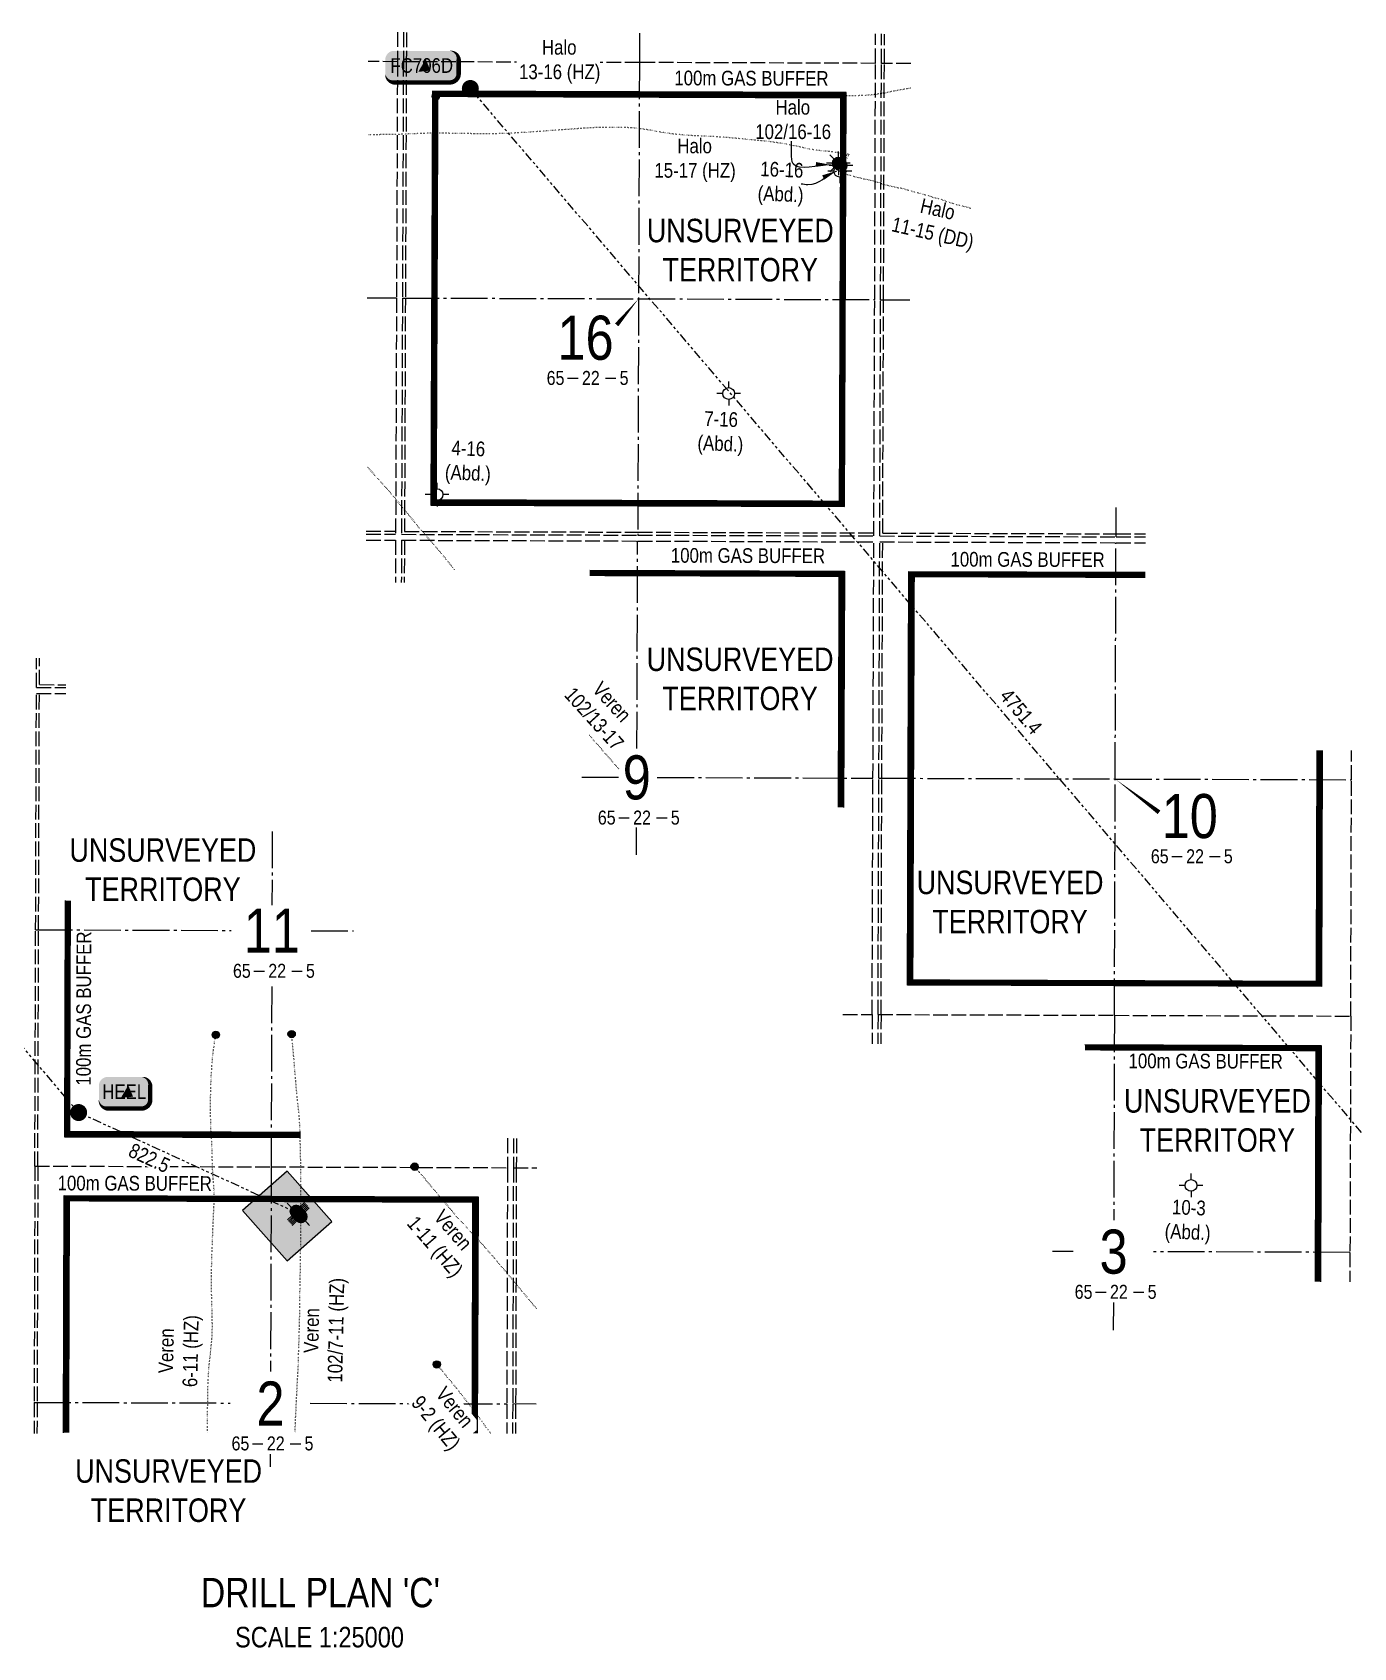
# Model space of a CAD drawing. Extents: x 481150 to 519818, y 6045091 to 6055068.
# Drawn here: x 508346 to 512843, y 6049076 to 6054574 of the extents above; entities that cross this region are included whole.
import ezdxf
from ezdxf.enums import TextEntityAlignment as Align

# ---------------------------------------------------------------- set-up
doc = ezdxf.new("R2010")
doc.units = 0
doc.header["$LTSCALE"] = 5
doc.header["$PDSIZE"] = 0.5
for name, pattern in [('foc-DOT', [1, 0.2, -0.8]), ('foc-DRILLPATH', [14.75, 6, -1.75, 1.75, -1.75, 1.75, -1.75]), ('foc-QUARTERLINE', [33, 25, -3, 2, -3]), ('foc-UNSURVEYED', [12.5, 10, -2.5])]:
    doc.linetypes.add(name, pattern=pattern)
for name, color, linetype in [('10', 1, 'Continuous'), ('9', 3, 'Continuous'), ('ABADATA-DRILL', 8, 'foc-DOT'), ('ABADATA-DRILL-T', 8, 'Continuous'), ('AS-DRILL-T', 8, 'Continuous'), ('AS-TARGET-GAS', 182, 'Continuous'), ('AS-TARGET-GAS-H', 181, 'Continuous'), ('C-WS-S', 8, 'Continuous'), ('DETAIL-T', 7, 'Continuous'), ('DRILL-T', 8, 'Continuous'), ('F-WS-S', 8, 'Continuous'), ('L-BD', 7, 'Continuous'), ('L-MON', 1, 'Continuous'), ('L-QSEC', 8, 'foc-QUARTERLINE'), ('L-SECLBL', 7, 'Continuous'), ('L-UNS-T', 3, 'Continuous'), ('L-USEC', 7, 'foc-UNSURVEYED'), ('P-PDRILLPATH', 12, 'foc-DRILLPATH'), ('P-PROPOSED', 10, 'Continuous'), ('P-PROPOSED-H', 21, 'Continuous')]:
    doc.layers.add(name, color=color, linetype=linetype)
doc.styles.add('80', font='ARIALN.TTF', dxfattribs={"height": 10})
doc.styles.add('80CG', font='ARIALN.TTF', dxfattribs={"height": 10})
doc.styles.add('80L', font='ARIALN.TTF', dxfattribs={"height": 10})
doc.styles.add('SIMPLEX', font='ARIALN.TTF')
doc.dimstyles.new('Compass 5 000', dxfattribs={"dimscale": 5, "dimtxt": 9, "dimasz": 2, "dimexe": 0.2, "dimexo": 0.0625, "dimgap": 0.5, "dimtad": 0, "dimtih": 1, "dimtoh": 1, "dimzin": 0, "dimdsep": 46, "dimtxsty": '80CG', "dimcen": 0.1, "dimse1": 1, "dimse2": 1, "dimclrd": 256, "dimclrt": 256, "dimaunit": 1, "dimadec": 4, "dimazin": 0, "dimtfac": 0.06, "dimtofl": 0, "dimtmove": 0, "dimatfit": 1, "dimfxl": 0.2, "dimtolj": 1, "dimtzin": 0, "dimlwd": -1, "dimarcsym": 0})

# ---------------------------------------------------------------- blocks, each defined once
blk = doc.blocks.new('L-SECLBL')
at = {"layer": '9', "color": 7}
for p, q in [((-5.1, -27.8), (-12.3, -27.8)), ((20.7, -27.8), (13.5, -27.8))]:
    blk.add_line(p, q, dxfattribs=at)
at = {"layer": '10', "color": 2, "style": 'SIMPLEX'}
blk.add_attdef('SEC', text='', height=30, dxfattribs=at).set_placement((0, 0), align=Align.MIDDLE)
at = {"layer": '10', "color": 5, "style": '80L'}
blk.add_attdef('TWP', text='', height=9.5, dxfattribs=at).set_placement((-14.4, -27.4), align=Align.MIDDLE_RIGHT)
blk.add_attdef('RGE', text='', height=9.5, dxfattribs=at).set_placement((3.6, -27.4), align=Align.MIDDLE_CENTER)
blk.add_attdef('MER', text='', height=9.5, dxfattribs=at).set_placement((23.2, -27.4), align=Align.MIDDLE_LEFT)
blk = doc.blocks.new('BH-Existing')
at = {"layer": 'AS-DRILL-T'}
h = blk.add_hatch(color=256, dxfattribs=at)
h.dxf.hatch_style = 1
edge = h.paths.add_edge_path()
edge.add_arc((0, 0), 0.5, 0, 360)
blk.add_circle((0, 0), 0.5, dxfattribs=at)
blk = doc.blocks.new('GABD')
for p, q in [((-0.81, 0), (-1.62, 0)), ((0, 0.81), (0, 1.62)), ((1.62, 0), (0.81, 0)), ((0, -0.81), (0, -1.62))]:
    blk.add_line(p, q)
blk.add_circle((0, 0), 0.8)
blk = doc.blocks.new('GAS')
h = blk.add_hatch(color=255)
h.dxf.hatch_style = 1
edge = h.paths.add_edge_path()
edge.add_arc((0, 0), 0.9, 0, 360)
for p, q in [((-0.81, 0), (-1.62, 0)), ((-0.57, 0.57), (-1.14, 1.14)), ((0, 0.81), (0, 1.62)), ((0.57, 0.57), (1.14, 1.14)), ((1.62, 0), (0.81, 0)), ((-0.57, -0.57), (-1.14, -1.14)), ((0, -0.81), (0, -1.62)), ((1.14, -1.14), (0.57, -0.57))]:
    blk.add_line(p, q)
blk.add_circle((0, 0), 0.8)
blk = doc.blocks.new('WC')
at = {"layer": 'L-MON'}
h = blk.add_hatch(color=255, dxfattribs=at)
h.dxf.hatch_style = 1
edge = h.paths.add_edge_path()
edge.add_arc((0, 0), 0.9, 0, 360)
at = {"layer": 'L-MON', "color": 240, "flags": 128}
for points in [[(-0.62, 0.5), (-1.23, 1.12)], [(0.52, 0.61), (1.13, 1.21)], [(-1.18, -1.18), (-0.56, -0.57)], [(1.16, -1.18), (0.56, -0.57)]]:
    blk.add_lwpolyline(points, dxfattribs=at)
at = {"layer": 'L-MON', "color": 240}
for radius in [0.8, 0.373]:
    blk.add_circle((0, 0), radius, dxfattribs=at)
blk = doc.blocks.new('*U376')
h = blk.add_hatch(color=254)
edge = h.paths.add_edge_path()
edge.add_line((-19, -11.5), (19, -11.5))
edge.add_arc((19, -5.5), 6, 270, 360)
edge.add_line((25, -5.5), (25, 4))
edge.add_arc((19, 4), 6, 0, 90)
edge.add_line((19, 10), (-19, 10))
edge.add_arc((-19, 4), 6, 90, 180)
edge.add_line((-25, 4), (-25, -5.5))
edge.add_arc((-19, -5.5), 6, 180, 270)
at = {"color": 1, "flags": 128}
blk.add_lwpolyline([(-19, -11.5, 3, 3, 0), (19, -11.5, 3, 3, 0.414214), (25, -5.5, 3, 3, 0), (25, 4, 3, 0, 0.414214), (19, 10, 0, 0, 0), (-19, 10, 0, 0, 0.414214), (-25, 4, 0, 0, 0), (-25, -5.5, 0, 3, 0.414214)], format="xyseb", close=True, dxfattribs=at)
blk.add_lwpolyline([(5.8, -3.4, 0, 10, 0), (0, 0, 5, 5, 0)], format="xyseb", dxfattribs=at)
at = {"color": 1, "style": '80'}
blk.add_attdef('ENTER_TEXT_001', (-36, -5), '', height=10, dxfattribs=at)
blk = doc.blocks.new('*U377')
h = blk.add_hatch(color=254)
edge = h.paths.add_edge_path()
edge.add_line((-11.5, -11.5), (11.5, -11.5))
edge.add_arc((11.5, -5.5), 6, 270, 360)
edge.add_line((17.5, -5.5), (17.5, 4))
edge.add_arc((11.5, 4), 6, 0, 90)
edge.add_line((11.5, 10), (-11.5, 10))
edge.add_arc((-11.5, 4), 6, 90, 180)
edge.add_line((-17.5, 4), (-17.5, -5.5))
edge.add_arc((-11.5, -5.5), 6, 180, 270)
at = {"color": 1, "flags": 128}
blk.add_lwpolyline([(-11.5, -11.5, 3, 3, 0), (11.5, -11.5, 3, 3, 0.414214), (17.5, -5.5, 3, 3, 0), (17.5, 4, 3, 0, 0.414214), (11.5, 10, 0, 0, 0), (-11.5, 10, 0, 0, 0.414214), (-17.5, 4, 0, 0, 0), (-17.5, -5.5, 0, 3, 0.414214)], format="xyseb", close=True, dxfattribs=at)
blk.add_lwpolyline([(5.8, -3.4, 0, 10, 0), (0, 0, 5, 5, 0)], format="xyseb", dxfattribs=at)
at = {"color": 1, "style": '80'}
blk.add_attdef('ENTER_TEXT_001', (-36, -5), '', height=10, dxfattribs=at)
blk = doc.blocks.new('plbh')
at = {"layer": 'L-MON'}
h = blk.add_hatch(color=255, dxfattribs=at)
h.dxf.hatch_style = 1
edge = h.paths.add_edge_path()
edge.add_arc((0, 0), 1.16, 0, 360)
h = blk.add_hatch(color=256, dxfattribs=at)
h.dxf.hatch_style = 1
h.paths.add_polyline_path([(-0.96, 0, 1), (0.96, 0, 1)])
h.paths.add_polyline_path([(0.91, 0, -1), (-0.91, 0, -1)], flags=16)
h.paths.add_polyline_path([(0.45, 0, -1), (-0.45, 0, -1)], flags=0)
h = blk.add_hatch(color=256, dxfattribs=at)
h.dxf.hatch_style = 1
h.paths.add_polyline_path([(-0.45, 0, 1), (0.45, 0, 1)])
h.paths.add_polyline_path([(0.4, 0, -1), (-0.4, 0, -1)], flags=16)
at = {"layer": 'L-MON', "color": 240}
for radius in [0.96, 0.91, 0.45, 0.4]:
    blk.add_circle((0, 0), radius, dxfattribs=at)

msp = doc.modelspace()

# ---------------------------------------------------------------- hatches: boundary and pattern name
at = {"layer": 'P-PROPOSED-H'}
h = msp.add_hatch(color=256, dxfattribs=at)
h.dxf.hatch_style = 1
h.paths.add_polyline_path([(509213.609, 6050391.775), (509365.698, 6050526.179), (509213.961, 6050697.881), (509061.872, 6050563.478)])

# ---------------------------------------------------------------- linework, layer by layer
at = {"layer": 'ABADATA-DRILL', "flags": 128}
for points in [[(511335.793, 6054383.45), (511319.992, 6054380.733), (511302.612, 6054377.853), (511285.121, 6054374.634), (511267.248, 6054370.936), (511248.975, 6054367.31), (511230.344, 6054364.175), (511211.395, 6054361.591), (511192.308, 6054359.647), (511173.334, 6054358.403), (511154.121, 6054357.66), (511141.33, 6054357.314), (511120.369, 6054357.118), (511111.589, 6054357.198), (511092.41, 6054357.385), (511073.06, 6054357.432), (511053.98, 6054357.319), (511034.569, 6054357.096), (511015.278, 6054356.883), (510995.927, 6054356.571), (510976.535, 6054356.068), (510957.273, 6054355.385), (510937.9, 6054354.672), (510918.578, 6054354.09), (510899.246, 6054353.637), (510880.055, 6054353.204), (510860.714, 6054352.921), (510841.393, 6054352.778), (510822.052, 6054352.626), (510802.643, 6054352.663), (510783.253, 6054352.881), (510763.774, 6054353.239), (510744.307, 6054353.906), (510724.829, 6054354.664), (510705.362, 6054355.362), (510685.884, 6054356.01), (510666.436, 6054356.577), (510646.957, 6054356.955), (510627.487, 6054357.083), (510607.997, 6054357.071), (510588.497, 6054356.969), (510568.996, 6054356.876), (510549.456, 6054356.784), (510530.086, 6054356.782), (510510.637, 6054357.099), (510491.278, 6054357.487), (510471.819, 6054357.795), (510452.4, 6054358.152), (510432.911, 6054358.46), (510413.502, 6054358.638), (510394.022, 6054358.715), (510374.522, 6054358.663), (510355.021, 6054358.491), (510335.521, 6054358.509), (510316.062, 6054358.737), (510296.632, 6054358.864), (510277.272, 6054358.922), (510258.062, 6054358.979), (510238.782, 6054358.966), (510219.512, 6054358.963), (510200.202, 6054358.91), (510180.851, 6054358.677), (510161.56, 6054358.374), (510142.219, 6054358.172), (510122.879, 6054358.139), (510103.529, 6054358.176), (510084.039, 6054358.234), (510064.7, 6054358.441), (510045.35, 6054358.629), (510026.161, 6054358.696), (510006.902, 6054358.973), (509987.443, 6054359.4), (509967.954, 6054359.758), (509948.555, 6054360.086), (509929.077, 6054360.544), (509909.648, 6054361.051), (509890.16, 6054361.429), (509870.83, 6054361.656), (509851.61, 6054361.693), (509832.21, 6054361.601), (509812.819, 6054361.178), (509793.495, 6054360.305), (509774.371, 6054359.162), (509755.097, 6054357.909), (509745.865, 6054357.261), (509719.948, 6054355.331)], [(511087.604, 6054117.907), (511087.604, 6054117.907), (511087.584, 6054117.827), (511087.564, 6054117.757), (511087.424, 6054117.768), (511087.414, 6054117.778), (511087.295, 6054117.998), (511087.167, 6054118.559), (511087.12, 6054119.419), (511087.134, 6054120.639), (511087.3, 6054122.138), (511087.422, 6054122.748), (511087.686, 6054123.767), (511088.342, 6054125.524), (511089.288, 6054127.271), (511090.454, 6054128.897), (511091.669, 6054130.282), (511092.813, 6054131.298), (511093.985, 6054131.924), (511095.317, 6054132.379), (511096.649, 6054132.874), (511097.76, 6054133.38), (511099.133, 6054134.135), (511100.536, 6054134.9), (511101.919, 6054135.645), (511103.352, 6054136.47), (511104.805, 6054137.305), (511106.268, 6054138.13), (511107.741, 6054138.984), (511109.184, 6054139.839), (511110.647, 6054140.724), (511112.12, 6054141.608), (511113.574, 6054142.523), (511114.355, 6054143.02), (511116.039, 6054144.084), (511116.43, 6054144.323), (511118.054, 6054145.407), (511119.619, 6054146.641), (511120.843, 6054147.947), (511121.748, 6054149.184), (511122.512, 6054150.341), (511122.886, 6054151.349), (511122.828, 6054152.08), (511122.71, 6054152.64), (511122.902, 6054153.139), (511123.284, 6054153.548), (511123.615, 6054153.937), (511123.896, 6054154.286), (511124.107, 6054154.555), (511124.248, 6054154.785), (511124.349, 6054155.024), (511124.4, 6054155.294), (511124.431, 6054155.584), (511124.462, 6054155.804), (511124.432, 6054155.984), (511124.353, 6054156.154), (511124.454, 6054156.454), (511124.615, 6054156.593), (511124.725, 6054156.703), (511124.815, 6054156.792), (511124.886, 6054156.842), (511124.976, 6054156.842), (511125.136, 6054156.841), (511125.316, 6054156.891), (511125.466, 6054157.01), (511125.577, 6054157.17), (511125.687, 6054157.329), (511125.788, 6054157.459), (511125.848, 6054157.539), (511125.859, 6054157.659), (511125.819, 6054157.749), (511125.799, 6054157.859), (511125.79, 6054158.009), (511125.81, 6054158.119), (511125.861, 6054158.229), (511125.891, 6054158.449), (511125.873, 6054158.759), (511125.853, 6054158.959), (511125.943, 6054158.838), (511126.092, 6054158.578), (511126.251, 6054158.397), (511126.421, 6054158.197), (511126.59, 6054157.976), (511126.789, 6054157.815), (511126.979, 6054157.705), (511126.979, 6054157.665), (511126.959, 6054157.665), (511126.699, 6054157.676), (511125.949, 6054157.708), (511124.939, 6054157.842), (511123.6, 6054158.147), (511122.222, 6054158.532), (511120.503, 6054158.978), (511118.445, 6054159.416), (511116.246, 6054159.724), (511113.407, 6054160.004), (511110.838, 6054160.233), (511107.729, 6054160.564), (511104.67, 6054160.955), (511100.922, 6054161.529), (511097.205, 6054162.123), (511093.027, 6054162.778), (511088.569, 6054163.454), (511083.702, 6054164.242), (511079.245, 6054164.998), (511073.678, 6054165.918), (511069.071, 6054166.605), (511062.763, 6054167.378), (511056.316, 6054168.011), (511049.598, 6054168.625), (511042.62, 6054169.281), (511035.553, 6054169.956), (511027.895, 6054170.714), (511020.258, 6054171.552), (511012.012, 6054172.602), (511004.076, 6054173.76), (510995.701, 6054175.151), (510987.417, 6054176.691), (510978.693, 6054178.482), (510970.21, 6054180.383), (510961.158, 6054182.506), (510952.335, 6054184.528), (510944.501, 6054186.257), (510934.929, 6054188.251), (510926.395, 6054189.952), (510916.582, 6054191.848), (510907.438, 6054193.531), (510904.38, 6054194.092), (510897.464, 6054195.307), (510888.479, 6054196.79), (510878.465, 6054198.286), (510869.579, 6054199.518), (510859.684, 6054200.814), (510835.154, 6054203.603), (510813.061, 6054205.663), (510793.878, 6054207.623), (510774.666, 6054209.672), (510755.372, 6054211.422), (510736.158, 6054213.102), (510716.994, 6054214.812), (510697.999, 6054216.27), (510678.543, 6054217.501), (510659.338, 6054218.681), (510641.601, 6054219.695), (510622.954, 6054220.613), (510603.687, 6054221.333), (510584.97, 6054222.11), (510566.055, 6054223.619), (510546.862, 6054225.519), (510527.818, 6054227.288), (510508.978, 6054229.876), (510490.079, 6054233.074), (510481.214, 6054234.577), (510471.241, 6054236.363), (510453.143, 6054239.628), (510444.418, 6054241.13), (510434.514, 6054242.786), (510424.889, 6054244.271), (510415.614, 6054245.475), (510406.807, 6054246.527), (510396.731, 6054247.613), (510387.684, 6054248.366), (510377.796, 6054248.892), (510358.438, 6054249.382), (510339.218, 6054249.522), (510320.289, 6054249.7), (510301.36, 6054249.979), (510282.299, 6054249.868), (510263.047, 6054249.238), (510243.783, 6054248.298), (510224.479, 6054247.098), (510205.134, 6054245.778), (510186.149, 6054244.377), (510166.803, 6054242.917), (510147.628, 6054241.546), (510128.413, 6054240.166), (510108.958, 6054238.696), (510089.973, 6054237.335), (510070.438, 6054235.986), (510051.123, 6054234.596), (510031.988, 6054233.365), (510012.674, 6054232.235), (509993.34, 6054231.026), (509974.175, 6054229.845), (509957.082, 6054229.057), (509937.95, 6054228.586), (509918.65, 6054228.406), (509899.289, 6054228.147), (509879.738, 6054227.998), (509860.759, 6054228.176), (509841.46, 6054228.536), (509822.392, 6054229.165), (509803.243, 6054229.485), (509784.043, 6054229.544), (509764.794, 6054229.644), (509745.565, 6054230.094), (509739.696, 6054230.315), (509730.977, 6054230.507), (509711.686, 6054230.327), (509688.053, 6054229.623), (509668.801, 6054229.062), (509649.409, 6054228.383), (509630.096, 6054227.583), (509610.793, 6054226.803), (509591.45, 6054226.053), (509572.358, 6054225.462), (509553.077, 6054225.232), (509533.767, 6054225.202), (509514.235, 6054224.933), (509495.253, 6054224.382), (509488.177, 6054224.199)], [(511094.45, 6054100.858), (511094.671, 6054098.287), (511094.69, 6054098.137), (511094.82, 6054097.996), (511095.149, 6054097.815), (511096.547, 6054097.28), (511098.695, 6054096.642), (511101.322, 6054095.913), (511104.209, 6054094.982), (511107.275, 6054093.881), (511110.731, 6054092.758), (511114.687, 6054091.594), (511119.132, 6054090.298), (511121.44, 6054089.58), (511123.857, 6054088.811), (511126.414, 6054087.992), (511129.191, 6054087.082), (511132.187, 6054086.051), (511135.453, 6054084.969), (511142.606, 6054083.043), (511150.189, 6054081.185), (511161.829, 6054078.263), (511169.612, 6054076.325), (511177.305, 6054074.537), (511185.239, 6054072.758), (511193.162, 6054070.98), (511201.216, 6054069.22), (511209.189, 6054067.321), (511216.971, 6054065.053), (511224.772, 6054062.495), (511232.793, 6054059.896), (511240.794, 6054057.407), (511248.745, 6054054.998), (511256.637, 6054052.749), (511264.639, 6054050.66), (511272.552, 6054048.772), (511280.187, 6054047.174), (511283.944, 6054046.42), (511287.552, 6054045.767), (511291.16, 6054045.224), (511294.948, 6054044.66), (511298.865, 6054044.006), (511302.872, 6054043.222), (511306.939, 6054042.227), (511315.131, 6054040.027), (511323.123, 6054037.888), (511327.109, 6054036.814), (511331.026, 6054035.76), (511334.981, 6054034.605), (511342.783, 6054032.337), (511350.536, 6054030.209), (511358.188, 6054028.161), (511361.984, 6054027.127), (511365.771, 6054026.074), (511369.697, 6054024.959), (511373.623, 6054023.845), (511381.525, 6054021.726), (511385.441, 6054020.662), (511389.267, 6054019.588), (511393.193, 6054018.514), (511397.019, 6054017.36), (511401.284, 6054015.875), (511404.45, 6054014.703), (511408.224, 6054013.3), (511412.08, 6054011.956), (511416.225, 6054010.751), (511420.312, 6054009.756), (511424.139, 6054008.972), (511427.696, 6054008.259), (511431.303, 6054007.446), (511435.02, 6054006.512), (511438.826, 6054005.399), (511442.751, 6054004.104), (511446.656, 6054002.7), (511450.621, 6054001.156), (511454.804, 6053999.461), (511459.009, 6053997.825), (511463.303, 6053996.27), (511467.548, 6053994.864), (511471.753, 6053993.559), (511476.038, 6053992.234), (511480.393, 6053990.818), (511484.748, 6053989.422), (511489.164, 6053988.126), (511493.499, 6053986.94), (511497.795, 6053985.885), (511502.142, 6053984.839), (511506.498, 6053983.723), (511510.963, 6053982.517), (511515.429, 6053981.341), (511519.885, 6053980.245), (511524.262, 6053979.279), (511528.558, 6053978.293), (511532.834, 6053977.198), (511537.21, 6053975.992), (511541.695, 6053974.706), (511543.432, 6053974.181)], [(509783.484, 6052744.305), (509771.343, 6052759.486), (509754.122, 6052780.99), (509736.661, 6052802.255), (509718.568, 6052823.052), (509700.454, 6052843.809), (509682.511, 6052864.706), (509664.629, 6052885.682), (509647.158, 6052906.987), (509629.516, 6052928.212), (509611.834, 6052949.338), (509594.554, 6052970.822), (509577.273, 6052992.266), (509559.501, 6053013.332), (509541.147, 6053033.851), (509522.572, 6053054.149), (509504.218, 6053074.728), (509486.135, 6053095.485), (509483.736, 6053098.233)], [(510342.392, 6052066.934), (510331.576, 6052078.816), (510313.543, 6052099.643), (510241.658, 6052181.822)], [(508943.061, 6049808.634), (508942.861, 6049824.655), (508942.838, 6049853.795), (508943.024, 6049882.425), (508943.431, 6049911.354), (508943.868, 6049940.332), (508944.415, 6049969.301), (508945.641, 6049997.897), (508947.479, 6050027.172), (508950.205, 6050055.814), (508953.541, 6050084.494), (508956.447, 6050113.036), (508958.663, 6050141.749), (508959.311, 6050170.937), (508958.747, 6050199.699), (508958.03, 6050227.191), (508957.472, 6050251.163), (508956.699, 6050280.066), (508956.406, 6050309.037), (508956.492, 6050337.847), (508956.62, 6050367.066), (508957.239, 6050396.605), (508958.174, 6050424.922), (508959.35, 6050453.619), (508960.477, 6050482.425), (508961.593, 6050511.272), (508962.839, 6050539.839), (508964.346, 6050568.674), (508965.492, 6050597.471), (508965.209, 6050626.352), (508963.296, 6050655.268), (508961.102, 6050683.964), (508959.719, 6050712.789), (508958.916, 6050741.831), (508958.352, 6050770.393), (508956.8, 6050799.688), (508954.927, 6050828.674), (508953.735, 6050857.898), (508953.21, 6050886.299), (508953.137, 6050915.43), (508953.284, 6050944.239), (508953.771, 6050973.118), (508954.568, 6051002.246), (508956.085, 6051030.981), (508958.051, 6051059.816), (508960.618, 6051088.658), (508964.004, 6051117.468), (508968.3, 6051146.105), (508970.986, 6051161.207)], [(509240.44, 6049807.623), (509241.662, 6049835.011), (509242.928, 6049863.697), (509244.305, 6049892.593), (509245.792, 6049921.789), (509247.139, 6049950.745), (509248.556, 6049979.661), (509250.302, 6050008.316), (509251.778, 6050036.911), (509252.585, 6050065.909), (509253.33, 6050094.167), (509254.25, 6050123.884), (509255.126, 6050152.732), (509256.025, 6050182.419), (509256.499, 6050210.248), (509256.557, 6050239.548), (509256.832, 6050268.007), (509257.62, 6050297.275), (509258.389, 6050326.623), (509258.645, 6050355.332), (509258.77, 6050383.792), (509259.288, 6050412.891), (509259.915, 6050441.909), (509260.202, 6050470.898), (509260.469, 6050499.738), (509260.625, 6050528.577), (509260.461, 6050557.258), (509260.479, 6050586.418), (509260.426, 6050615.268), (509260.282, 6050643.999), (509260.419, 6050672.949), (509260.236, 6050702.099), (509259.853, 6050730.881), (509259.291, 6050760.052), (509258.667, 6050788.765), (509258.004, 6050817.677), (509256.941, 6050846.57), (509255.517, 6050875.434), (509253.154, 6050904.272), (509249.839, 6050932.622), (509246.686, 6050961.501), (509244.203, 6050990.399), (509241.759, 6051019.017), (509239.345, 6051047.894), (509237.072, 6051076.861), (509234.568, 6051105.319), (509231.794, 6051134.047), (509230.535, 6051147.561), (509229.015, 6051164.156)], [(510062.075, 6050230.238), (510055.315, 6050238.402), (510036.908, 6050260.446), (510018.49, 6050282.49), (510000.142, 6050304.494), (509981.994, 6050326.327), (509963.717, 6050348.5), (509945.109, 6050370.415), (509926.531, 6050392.429), (509908.214, 6050414.732), (509888.964, 6050435.868), (509869.434, 6050457.005), (509851.065, 6050478.678), (509812.025, 6050520.691), (509792.314, 6050541.488), (509773.676, 6050563.092), (509755.258, 6050584.996), (509736.97, 6050607.03), (509718.352, 6050628.874), (509699.764, 6050650.788), (509681.636, 6050672.931), (509664.544, 6050693.202), (509647.471, 6050712.813)]]:
    msp.add_lwpolyline(points, dxfattribs=at)
at = {"layer": 'ABADATA-DRILL'}
for p in [(508970.989, 6051161.258), (509229.042, 6051164.138)]:
    msp.add_point(p, dxfattribs=at)
at = {"layer": 'AS-TARGET-GAS', "flags": 128}
msp.add_lwpolyline([(509708.786, 6054373.172), (509703.239, 6052964.605), (511110.719, 6052959.685), (511115.719, 6054368.275)], close=True, dxfattribs=at)
for points in [[(510243.618, 6052742.696), (511109.941, 6052739.667), (511107.087, 6051935.417)], [(512736.223, 6052129.745), (512733.631, 6051325.507), (511324.961, 6051330.317), (511329.959, 6052738.904), (512134.019, 6052736.147)], [(508458.072, 6051618.683), (508455.479, 6050814.442), (509259.604, 6050811.7)], [(511928.663, 6051128.342), (512732.986, 6051125.597), (512730.394, 6050321.364)]]:
    msp.add_lwpolyline(points, dxfattribs=at)
at = {"layer": 'AS-TARGET-GAS-H', "const_width": 19.991, "flags": 128}
msp.add_lwpolyline([(509718.742, 6054363.142), (509713.273, 6052974.566), (511100.759, 6052969.715), (511105.688, 6054358.314)], close=True, dxfattribs=at)
for points in [[(510243.583, 6052732.7), (511099.91, 6052729.707), (511097.092, 6051935.453)], [(512726.227, 6052129.779), (512723.667, 6051335.537), (511334.992, 6051340.278), (511339.919, 6052728.874), (512133.985, 6052726.151)], [(508468.068, 6051618.649), (508465.507, 6050824.403), (509259.636, 6050821.696)], [(511928.629, 6051118.346), (512722.958, 6051115.635), (512720.398, 6050321.397)], [(508462.23, 6049807.455), (508464.798, 6050604.506), (509853.223, 6050599.769), (509850.95, 6049805.487)]]:
    msp.add_lwpolyline(points, dxfattribs=at)
at = {"layer": 'L-QSEC'}
for p, q in [((510413.001, 6054570.639), (510412.627, 6054470.682)), ((510412.627, 6054470.682), (510409.614, 6053666.431)), ((509485.99, 6053669.66), (509585.95, 6053669.311)), ((509606.057, 6053669.232), (510409.614, 6053666.431)), ((510409.614, 6053666.431), (510406.601, 6052862.19)), ((510409.614, 6053666.431), (511213.174, 6053663.63)), ((511233.281, 6053663.558), (511333.238, 6053663.214)), ((512034.471, 6052856.551), (512034.809, 6052956.508)), ((510403.888, 6052136.225), (510406.53, 6052842.082)), ((512031.679, 6052032.2), (512034.402, 6052836.443)), ((510216.473, 6052038.491), (510340.949, 6052038.055)), ((510473.436, 6052037.592), (511207.397, 6052035.023)), ((511227.505, 6052034.952), (512031.679, 6052032.2)), ((512028.956, 6051227.952), (512031.679, 6052032.2)), ((512031.679, 6052032.2), (512835.855, 6052029.448)), ((509162.819, 6051854.029), (509162.054, 6051602.526)), ((510402.534, 6051774.502), (510402.883, 6051867.594)), ((508357.795, 6051519.069), (509023.264, 6051516.794)), ((509295.6, 6051515.862), (509439.919, 6051515.369)), ((509161.214, 6051326.339), (509159.345, 6050712.086)), ((512028.956, 6051227.952), (512026.6, 6050531.06)), ((509159.345, 6050712.086), (509157.29, 6050015.197)), ((511888.809, 6050424.18), (511818.578, 6050424.419)), ((512830.671, 6050420.972), (512161.498, 6050423.251)), ((512025.652, 6050250.549), (512025.333, 6050156.196)), ((508352.609, 6049910.59), (509019.624, 6049908.321)), ((509292.309, 6049907.394), (509961.187, 6049905.119)), ((510061.199, 6049904.727), (509981.304, 6049905.077)), ((509156.459, 6049734.685), (509156.33, 6049691.482))]:
    msp.add_line(p, q, dxfattribs=at)
at = {"layer": 'L-SECLBL', "flags": 128}
for points in [[(510409.614, 6053666.431, 0, 14.993, 0), (510335.168, 6053577.775, 14.993, 14.993, 0)], [(512031.679, 6052032.2, 0, 14.993, 0), (512180.826, 6051918.951, 14.993, 14.993, 0)]]:
    msp.add_lwpolyline(points, format="xyseb", dxfattribs=at)
at = {"layer": 'L-USEC'}
for p, q in [((509589.51, 6054573.51), (509589.117, 6054473.554)), ((509609.618, 6054573.44), (509609.224, 6054473.475)), ((509619.677, 6054573.405), (509619.283, 6054473.435)), ((511216.029, 6054467.882), (511216.383, 6054567.839)), ((511236.137, 6054467.81), (511236.491, 6054567.769)), ((511246.195, 6054467.775), (511246.55, 6054567.734)), ((509589.117, 6054473.554), (509489.161, 6054473.903)), ((509589.117, 6054473.554), (509585.95, 6053669.311)), ((509609.224, 6054473.475), (509606.057, 6053669.232)), ((510412.627, 6054470.682), (509609.224, 6054473.484)), ((509619.283, 6054473.436), (509616.116, 6053669.192)), ((511216.029, 6054467.882), (510412.627, 6054470.682)), ((511213.174, 6053663.63), (511216.029, 6054467.882)), ((511233.281, 6053663.559), (511236.137, 6054467.81)), ((511336.091, 6054467.467), (511236.137, 6054467.812)), ((511243.34, 6053663.523), (511246.195, 6054467.774)), ((509585.95, 6053669.311), (509582.782, 6052865.07)), ((509606.057, 6053669.232), (509602.89, 6052865)), ((509616.116, 6053669.192), (509612.988, 6052875.023)), ((511210.322, 6052859.38), (511213.174, 6053663.63)), ((511230.43, 6052859.31), (511233.281, 6053663.559)), ((511240.524, 6052869.334), (511243.34, 6053663.523)), ((509482.739, 6052845.312), (509582.703, 6052844.962)), ((509482.818, 6052865.419), (509582.788, 6052865.07)), ((509482.858, 6052875.478), (509582.831, 6052875.129)), ((509582.703, 6052844.962), (509582.137, 6052701.265)), ((509582.703, 6052844.962), (509582.705, 6052844.962)), ((509582.773, 6052865.07), (509582.782, 6052865.07)), ((509582.809, 6052875.129), (509582.822, 6052875.129)), ((509602.811, 6052844.883), (509602.245, 6052701.189)), ((509602.811, 6052844.892), (509602.811, 6052844.883)), ((509602.811, 6052844.892), (510406.53, 6052842.082)), ((509602.89, 6052865), (510406.601, 6052862.19)), ((509612.869, 6052844.843), (509612.303, 6052701.152)), ((509612.87, 6052844.857), (509612.869, 6052844.843)), ((509612.988, 6052875.023), (510406.638, 6052872.249)), ((510406.53, 6052842.082), (511210.25, 6052839.273)), ((510406.606, 6052862.19), (511210.552, 6052859.38)), ((510406.643, 6052872.249), (511210.587, 6052869.438)), ((511210.32, 6052859.38), (511210.322, 6052859.38)), ((511210.354, 6052869.439), (511210.357, 6052869.439)), ((511230.43, 6052859.31), (512034.471, 6052856.499)), ((511240.488, 6052859.275), (511240.488, 6052859.277)), ((511240.524, 6052869.334), (512034.505, 6052866.558)), ((512034.471, 6052856.499), (512134.425, 6052856.15)), ((512034.505, 6052866.558), (512134.459, 6052866.209)), ((511207.397, 6052035.023), (511210.25, 6052839.273)), ((511227.505, 6052034.952), (511230.358, 6052839.201)), ((511230.358, 6052839.201), (511230.358, 6052839.204)), ((511230.358, 6052839.202), (512034.402, 6052836.392)), ((511237.564, 6052034.916), (511240.417, 6052839.166)), ((511240.417, 6052839.166), (511240.417, 6052839.169)), ((512034.402, 6052836.392), (512134.357, 6052836.042)), ((508360.453, 6052343.412), (508360.775, 6052443.367)), ((508370.543, 6052353.328), (508370.834, 6052443.333)), ((508370.543, 6052353.328), (508460.44, 6052353.013)), ((508357.795, 6051519.069), (508360.388, 6052323.308)), ((508360.388, 6052323.248), (508460.343, 6052322.898)), ((508360.388, 6052323.196), (508460.342, 6052322.847)), ((508360.453, 6052343.412), (508460.408, 6052343.069)), ((508367.854, 6051519.037), (508370.447, 6052323.276)), ((512835.855, 6052029.448), (512836.177, 6052129.403)), ((511204.544, 6051230.772), (511207.397, 6052035.023)), ((511224.651, 6051230.701), (511227.505, 6052034.952)), ((511234.71, 6051230.665), (511237.564, 6052034.916)), ((512833.263, 6051225.21), (512835.855, 6052029.448)), ((508355.202, 6050714.831), (508357.795, 6051519.069)), ((508365.267, 6050714.799), (508367.854, 6051519.037)), ((511104.588, 6051231.122), (511204.544, 6051230.772)), ((511204.544, 6051230.772), (511204.189, 6051130.826)), ((511224.651, 6051230.701), (511224.297, 6051130.757)), ((511224.651, 6051230.703), (512028.956, 6051227.952)), ((511234.71, 6051230.665), (511234.355, 6051130.723)), ((512028.956, 6051227.952), (512833.263, 6051225.21)), ((512833.263, 6051225.21), (512830.671, 6050420.972)), ((509963.774, 6050809.3), (509963.488, 6050709.345)), ((509983.89, 6050809.231), (509983.605, 6050709.287)), ((509993.941, 6050809.197), (509993.655, 6050709.258)), ((508355.202, 6050714.831), (508352.609, 6049910.593)), ((508355.202, 6050714.828), (509159.345, 6050712.086)), ((508365.267, 6050714.799), (508362.674, 6049910.561)), ((509159.345, 6050712.086), (509963.488, 6050709.345)), ((509963.488, 6050709.345), (509961.187, 6049905.119)), ((509983.605, 6050709.287), (509981.304, 6049905.062)), ((509983.605, 6050709.247), (510063.487, 6050708.858)), ((509993.668, 6050709.258), (509991.367, 6049905.033)), ((512830.671, 6050420.972), (512830.349, 6050321.025)), ((508352.609, 6049910.593), (508352.268, 6049804.441)), ((508362.669, 6049910.561), (508362.329, 6049804.727)), ((509961.187, 6049905.119), (509960.901, 6049805.173)), ((509981.304, 6049905.062), (509981.018, 6049805.104)), ((509991.367, 6049905.033), (509991.081, 6049805.07))]:
    msp.add_line(p, q, dxfattribs=at)
at = {"layer": 'P-PDRILLPATH', "flags": 128}
msp.add_lwpolyline([(509250.937, 6050553.557), (508504.057, 6050896.961), (505706.98, 6054191.929)], dxfattribs=at)
at = {"layer": 'P-PROPOSED', "flags": 128}
msp.add_lwpolyline([(509213.609, 6050391.775), (509365.698, 6050526.179), (509213.961, 6050697.881), (509061.872, 6050563.478)], close=True, dxfattribs=at)

# ---------------------------------------------------------------- block references
at = {"layer": 'AS-DRILL-T', "xscale": 24.98889499999998, "yscale": 24.98889499999998, "zscale": 24.98889499999998}
for p in [(509719.948, 6054355.331), (508970.989, 6051161.258), (509229.042, 6051164.138), (509647.471, 6050712.813)]:
    msp.add_blockref('BH-Existing', p, dxfattribs=at)
at = {"layer": 'C-WS-S', "xscale": 24.98889499999997, "yscale": 24.98889499999997, "zscale": 24.98889499999997}
msp.add_blockref('GAS', (511089.577, 6054127.692), dxfattribs=at)
at = {"layer": 'DRILL-T', "xscale": 24.98889499999998, "yscale": 24.98889499999998, "zscale": 24.98889499999998}
msp.add_blockref('GABD', (512289.77, 6050649.003), dxfattribs=at)
at = {"layer": 'F-WS-S', "xscale": 24.98889499999998, "yscale": 24.98889499999998, "zscale": 24.98889499999998}
for p in [(511098.717, 6054120.204), (511094.45, 6054100.858), (510716.374, 6053344.139), (509723.964, 6053000.086)]:
    msp.add_blockref('GABD', p, dxfattribs=at)
at = {"layer": 'L-BD', "linetype": 'Continuous'}
ref = msp.add_blockref('*U376', (509672.599, 6054460.467), dxfattribs=dict(at, xscale=4.997778999999992, yscale=4.997778999999992, zscale=4.997778999999992))
ref.add_attrib('ENTER_TEXT_001', 'FC706D', (509565.195, 6054435.461), dxfattribs={"layer": '0', "color": 1, "height": 49.9778, "style": '80'})
ref = msp.add_blockref('*U377', (508660.421, 6050968.165), dxfattribs=dict(at, xscale=4.997778999999992, yscale=4.997778999999992, zscale=4.997778999999992))
ref.add_attrib('ENTER_TEXT_001', 'HEEL', (508584.533, 6050943.176), dxfattribs={"layer": '0', "color": 1, "height": 49.9778, "style": '80'})
at = {"layer": 'L-MON', "xscale": 24.98889499999998, "yscale": 24.98889499999998, "zscale": 24.98889499999998}
for p in [(509837.137, 6054382.202), (508504.057, 6050896.961)]:
    msp.add_blockref('plbh', p, dxfattribs=at)
at = {"layer": 'L-MON', "color": 6, "xscale": 24.98889499999998, "yscale": 24.98889499999998, "zscale": 24.98889499999998}
for p in [(509244.424, 6050560.926), (509247.681, 6050557.241), (509250.937, 6050553.557), (509254.193, 6050549.872), (509257.449, 6050546.187), (509260.706, 6050542.502)]:
    msp.add_blockref('WC', p, dxfattribs=at)
at = {"layer": 'L-SECLBL', "xscale": 4.997778999999992, "yscale": 4.997778999999992, "zscale": 4.997778999999992}
for p, values in [((510229.297, 6053534.102), {'SEC': '16', 'TWP': '65', 'RGE': '22', 'MER': '5'}), ((510403.52, 6052037.836), {'SEC': '9', 'TWP': '65', 'RGE': '22', 'MER': '5'}), ((512285.492, 6051906.104), {'SEC': '10', 'TWP': '65', 'RGE': '22', 'MER': '5'}), ((509161.792, 6051516.32), {'SEC': '11', 'TWP': '65', 'RGE': '22', 'MER': '5'}), ((512026.238, 6050423.712), {'SEC': '3', 'TWP': '65', 'RGE': '22', 'MER': '5'}), ((509156.973, 6049907.854), {'SEC': '2', 'TWP': '65', 'RGE': '22', 'MER': '5'})]:
    msp.add_blockref('L-SECLBL', p, dxfattribs=at).add_auto_attribs(values)

# ---------------------------------------------------------------- texts
at = {"layer": 'ABADATA-DRILL-T', "char_height": 49.97779, "attachment_point": 1, "style": '80L'}
for s, width, insert, rotation in [('\\pi46.733;Veren\\P\\pi3.3181;1-11 (HZ)', 241.93409, (509717.122, 6050607.221), 310.785434), ('\\pi102.46;Veren\\P\\pi3.3181;102/7-11 (HZ)', 353.37843, (509267.657, 6049976.781), 88.800008), ('\\pi46.733;Veren\\P\\pi1.2726;6-11 (HZ)', 241.93409, (508774.295, 6049963.657), 88.800008)]:
    msp.add_mtext_dynamic_manual_height_columns(s, width=width, gutter_width=50, heights=[0], dxfattribs=dict(at, insert=insert, rotation=rotation))
at = {"layer": 'AS-TARGET-GAS', "char_height": 49.97779, "attachment_point": 1, "style": '80L'}
for insert, rotation in [((510531.415, 6054443.233), 359.800544), ((510519.567, 6052818.462), 359.800544), ((511471.261, 6052805.209), 359.800544), ((508495.42, 6050988.521), 89.81526), ((512077.245, 6051097.869), 359.800544), ((508432.683, 6050682.198), 359.800544)]:
    msp.add_mtext_dynamic_manual_height_columns('100m GAS BUFFER', width=524.65293, gutter_width=189.916, heights=[0], dxfattribs=dict(at, insert=insert, rotation=rotation))
at = {"layer": 'DETAIL-T', "color": 3, "insert": (508716.631, 6049313.264), "char_height": 99.95558, "width": 1206.87567, "attachment_point": 1, "style": '80CG'}
msp.add_mtext("\\pi203.68;DRILL PLAN 'C'\\P\\pi319.82;{\\H0.7x;SCALE 1:25000}", dxfattribs=at)
at = {"layer": 'DRILL-T', "char_height": 49.97779, "attachment_point": 1, "style": '80L'}
for s, width, insert in [('\\pi72.268;Halo\\P\\pi3.3181;102/16-16', 255.63878, (510803.427, 6054343.421)), ('\\pi81.336;Halo\\P\\pi3.3181;15-17 (HZ)', 273.77533, (510460.248, 6054211.973))]:
    msp.add_mtext_dynamic_manual_height_columns(s, width=width, gutter_width=49.978, heights=[0], dxfattribs=dict(at, insert=insert))
for s, width, insert, rotation in [('\\pi7.6818;16-16\\P\\pi1.9715;(Abd.)', 152.92181, (510817.482, 6054134.516), 357.723606), ('\\pi84.506;Halo\\P\\pi3.3181;11-15 (DD)', 280.11631, (511293.449, 6054027.837), 347.297036), ('\\pi-39.322;7-16\\P\\pi-59.197;(Abd.)', 30.58436, (510673.749, 6053282.8), 357.723606), ('\\pi-40.311;4-16\\P\\pi-59.197;(Abd.)', 30.58436, (509814.431, 6053182.946), 357.723606), ('\\pi53.586;Veren\\P\\pi3.3181;102/13-17', 255.63878, (510250.44, 6052408.106), 312.107742), ('\\pi-37.566;10-3\\P\\pi-59.197;(Abd.)', 30.58436, (512263.825, 6050599.582), 357.723606)]:
    msp.add_mtext_dynamic_manual_height_columns(s, width=width, gutter_width=49.978, heights=[0], dxfattribs=dict(at, insert=insert, rotation=rotation))
at = {"layer": 'L-BD', "linetype": 'Continuous', "style": '80L'}
msp.add_text('4751.4', height=49.9778, rotation=310.4832, dxfattribs=at).set_placement((511711.083, 6052261.714), align=Align.MIDDLE)
at = {"layer": 'L-UNS-T', "color": 3, "char_height": 79.96446, "attachment_point": 5, "style": '80L'}
for insert in [(510755.837, 6053831.625), (510755.115, 6052372.476), (508790.855, 6051723.088), (511673.842, 6051612.989), (512379.48, 6050869.45), (508810.208, 6049609.684)]:
    msp.add_mtext_dynamic_manual_height_columns('UNSURVEYED TERRITORY', width=126.41375, gutter_width=47.5, heights=[0], dxfattribs=dict(at, insert=insert))

# ---------------------------------------------------------------- leaders
at = {"layer": 'DRILL-T', "path_type": 1}
for points in [[(511062.916, 6054122.342), (510936.188, 6054126.272), (510930.023, 6054202.537)], [(511082.988, 6054101.324), (510986.071, 6054054.007), (510963.515, 6054057.163)]]:
    msp.add_leader(points, dimstyle='Compass 5 000', override={"dimasz": 10, "dimgap": 0.5, "dimtad": 0}, dxfattribs=at)

# ---------------------------------------------------------------- next in the draw order: texts
at = {"layer": 'ABADATA-DRILL-T', "insert": (509999.545, 6054547.455), "char_height": 49.97779, "attachment_point": 1, "style": '80L', "bg_fill": 3, "box_fill_scale": 1.1, "bg_fill_color": 256, "bg_fill_transparency": 0}
msp.add_mtext_dynamic_manual_height_columns('\\pi81.336;Halo\\P\\pi3.3181;13-16 (HZ)', width=273.77533, gutter_width=50, heights=[0], dxfattribs=at)
at = {"layer": 'ABADATA-DRILL-T', "insert": (509735.219, 6049993.165), "char_height": 49.97779, "attachment_point": 1, "rotation": 309.524417, "style": '80L', "bg_fill": 3, "box_fill_scale": 1.1, "bg_fill_color": 256, "bg_fill_transparency": 0}
msp.add_mtext_dynamic_manual_height_columns('\\pi30.813;Veren\\P\\pi1.3919;9-2 (HZ)', width=210.09286, gutter_width=50, heights=[0], dxfattribs=at)
at = {"layer": 'L-BD', "linetype": 'Continuous', "insert": (508755.366, 6050765.27), "char_height": 49.9778, "width": 140.95578, "attachment_point": 2, "rotation": 335.3077, "style": '80L', "bg_fill": 3, "box_fill_scale": 1.1, "bg_fill_color": 256, "bg_fill_transparency": 0}
msp.add_mtext('822.5', dxfattribs=at)

# ---------------------------------------------------------------- next in the draw order: linework, layer by layer
at = {"layer": 'ABADATA-DRILL', "flags": 128}
msp.add_lwpolyline([(509906.425, 6049805.358), (509899.799, 6049813.974), (509883.044, 6049837.284), (509866.249, 6049860.574), (509849.054, 6049883.585), (509831.608, 6049906.307), (509813.85, 6049928.459), (509796.034, 6049951.001), (509778.047, 6049973.434), (509759.72, 6049995.648), (509739.199, 6050020.556), (509723.174, 6050039.744)], dxfattribs=at)
at = {"layer": 'AS-TARGET-GAS', "flags": 128}
msp.add_lwpolyline([(508452.234, 6049807.289), (508454.835, 6050614.535), (509863.247, 6050609.73), (509860.946, 6049805.459)], dxfattribs=at)
at = {"layer": 'P-PDRILLPATH', "flags": 128}
msp.add_lwpolyline([(513752.361, 6051060.186), (512920.219, 6050770.228), (509837.137, 6054382.202)], dxfattribs=at)

# ---------------------------------------------------------------- next in the draw order: block references
at = {"layer": 'AS-DRILL-T', "xscale": 24.98889499999998, "yscale": 24.98889499999998, "zscale": 24.98889499999998}
msp.add_blockref('BH-Existing', (509723.174, 6050039.744), dxfattribs=at)

doc.saveas('drawing.dxf')
